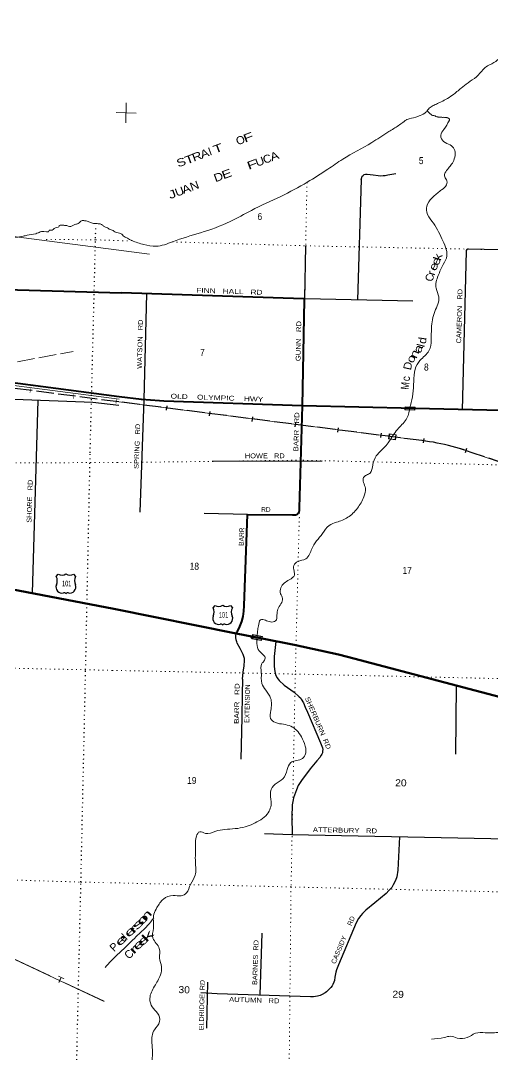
# Model space of a CAD drawing. Header units: feet. Extents: x -739708 to -488887, y 188754 to 379550.
# Drawn here: x -556316 to -544530, y 212849 to 238674 of the extents above; entities that cross this region are included whole.
import ezdxf
from ezdxf.enums import TextEntityAlignment as Align

# ---------------------------------------------------------------- set-up
doc = ezdxf.new("R2010")
doc.units = ezdxf.units.FT
doc.header["$LTSCALE"] = 73
doc.header["$PDMODE"] = 32
doc.header["$PDSIZE"] = 36.5
doc.linetypes.add('DOTTED', pattern=[1.5, 0.3, -1.2])
doc.linetypes.add('LONG_DASHED', pattern=[7.5, 6, -1.5])
for name, color, linetype, lineweight in [('16', 7, 'Continuous', 25), ('20', 7, 'Continuous', 70), ('26', 7, 'Continuous', 40), ('29', 7, 'Continuous', 25), ('34', 7, 'Continuous', 13), ('39', 7, 'Continuous', 13), ('4', 7, 'Continuous', 13), ('46', 7, 'Continuous', 13), ('57', 7, 'Continuous', 13), ('6', 7, 'DOTTED', 25), ('61', 7, 'Continuous', 13), ('63', 7, 'Continuous', 25), ('7', 7, 'DOTTED', 13)]:
    doc.layers.add(name, color=color, linetype=linetype, lineweight=lineweight)
for name, color, linetype in [('27', 7, 'Continuous'), ('30', 7, 'Continuous'), ('41', 7, 'Continuous'), ('55', 7, 'Continuous')]:
    doc.layers.add(name, color=color, linetype=linetype)

msp = doc.modelspace()

# ---------------------------------------------------------------- linework, layer by layer
at = {"layer": '16'}
for p, q in [((-555428.67, 224790.19), (-555377.36, 224848.95)), ((-555185.6, 224854.92), (-555185.88, 224854.72)), ((-554993.51, 224849.04), (-554942.12, 224790.19)), ((-551509.21, 224006.11), (-551457.9, 224064.87)), ((-551266.14, 224070.84), (-551266.42, 224070.64)), ((-551074.05, 224064.96), (-551022.66, 224006.11))]:
    msp.add_line(p, q, dxfattribs=at)
for centre, radius, start, end in [((-555621.65, 224679.56), 222.05, 332.97043, 29.75871), ((-555286.28, 225006.61), 182.07, 239.97227, 303.45418), ((-555084.5, 225006.11), 181.52, 236.33975, 300.08743), ((-555084.51, 225006.61), 182.07, 236.54582, 236.59441), ((-554749.15, 224679.56), 222.05, 150.24129, 207.02957), ((-555282.46, 224524.66), 151.42, 159.09177, 283.81923), ((-555088.34, 224524.66), 151.42, 256.18077, 20.90823), ((-551702.19, 223895.48), 222.05, 332.97043, 29.75871), ((-551366.82, 224222.53), 182.07, 239.97227, 303.45418), ((-551165.04, 224222.03), 181.52, 236.33975, 300.08743), ((-551165.05, 224222.53), 182.07, 236.54582, 236.59441), ((-550829.69, 223895.48), 222.05, 150.24129, 207.02957), ((-551363, 223740.58), 151.42, 159.09177, 283.81923), ((-551168.88, 223740.58), 151.42, 256.18077, 20.90823)]:
    msp.add_arc(centre, radius, start, end, dxfattribs=at)
for centre, major_axis, start_param, end_param in [((-555227.12, 224325.84), (-19.56, 51.67), 4.95877769, 6.28318531), ((-555143.67, 224325.84), (19.56, 51.67), 0, 1.32637542), ((-551307.66, 223541.76), (-19.56, 51.67), 4.95877769, 6.28318531), ((-551224.21, 223541.76), (19.56, 51.67), 0, 1.32637542)]:
    msp.add_ellipse(centre, major_axis=major_axis, ratio=0.929097, start_param=start_param, end_param=end_param, dxfattribs=at)
at = {"layer": '20'}
for p, q in [((-553988.66, 223976.99), (-558303.02, 224804.79)), ((-550929.05, 223365.89), (-553988.66, 223976.99))]:
    msp.add_line(p, q, dxfattribs=at)
msp.add_lwpolyline([(-541452.89, 221012.44), (-548147.24, 222783.17), (-548376.53, 222840.47), (-549483.16, 223077.44), (-550284.63, 223237.33), (-550929.05, 223365.89)], dxfattribs=at)
at = {"layer": '26'}
for points in [[(-559895.05, 230185.17), (-559894.58, 230213), (-559864, 232046), (-553793.09, 231873.92)], [(-549273.71, 229050.18), (-549273.6, 229054.21), (-549221.37, 231697.66), (-549220.87, 231722.55), (-549249.17, 231723.46), (-553793.09, 231873.92)], [(-553857.36, 229278.45), (-558928.06, 229945.97), (-559223.74, 229992.71), (-559793.89, 230153.35), (-559895.05, 230185.17)], [(-549273.71, 229050.18), (-549281.74, 229050.37), (-552741.81, 229169.17), (-552845.88, 229172.38), (-553294.64, 229207.85), (-553857.36, 229278.45)], [(-550929.05, 223365.89), (-550910.79, 223396.61), (-550899.22, 223416.07), (-550839.44, 223535.6), (-550792.49, 223660.72), (-550758.87, 223790.07), (-550738.95, 223922.22), (-550732.96, 224055.72), (-550732.75, 224059.99), (-550643.54, 226337.15), (-549525.66, 226325.51), (-549474.57, 226324.4), (-549461.34, 226325), (-549448.24, 226326.98), (-549435.43, 226330.32), (-549423.03, 226334.97), (-549411.18, 226340.9), (-549400.02, 226348.04), (-549389.67, 226356.3), (-549380.24, 226365.59), (-549371.83, 226375.83), (-549364.54, 226386.88), (-549358.44, 226398.64), (-549353.61, 226410.97), (-549350.09, 226423.74), (-549347.92, 226436.81), (-549347.4, 226442.69), (-549345.18, 226502.67), (-549273.71, 229050.18)], [(-541283.1, 228872.37), (-543951.45, 228926.4), (-546458, 228984.7), (-549273.71, 229050.18)]]:
    msp.add_lwpolyline(points, dxfattribs=at)
at = {"layer": '29'}
for p, q in [((-547803.25, 234709.91), (-547901.48, 231693.77)), ((-549194.65, 233049.49), (-549221, 231716.18)), ((-541190.01, 232871.41), (-545124.32, 232966.14)), ((-545183.34, 232913.5), (-545282.49, 228947.09)), ((-555886.43, 229194.41), (-556029.43, 224368.55)), ((-551533.99, 227669.65), (-548780.48, 227675.69)), ((-550643.54, 226337.15), (-551726.81, 226362.11)), ((-545429.54, 222066.11), (-545451.8, 220347.64)), ((-549537.23, 218780.13), (-549534.06, 218343.7)), ((-550292.37, 215874.14), (-550340.71, 214334.18)), ((-551644.35, 214654.39), (-551671.26, 213498.86)), ((-551409.44, 214364.15), (-551814.86, 214385.29)), ((-549070.46, 214287.9), (-551409.44, 214364.15))]:
    msp.add_line(p, q, dxfattribs=at)
for points in [[(-547803.25, 234709.91), (-547792.98, 234755.11), (-547778.35, 234788.04), (-547760.07, 234808.16), (-547728.99, 234831.94), (-547701.57, 234839.26), (-547655.86, 234837.43), (-547504.12, 234819.14), (-547379.79, 234802.67), (-547319.46, 234799.01), (-547259.13, 234802.67), (-547204.28, 234809.99), (-547138.46, 234819.14), (-546943.93, 234859.5)], [(-553174.63, 231850.7), (-553236.11, 229210.94), (-553335.87, 226396.52)], [(-546512.98, 231665.51), (-549207.44, 231722.12), (-549224.17, 231722.66)], [(-559286.21, 229097.01), (-559008, 229284), (-558932, 229308), (-558649, 229302), (-554515, 229141), (-553862.6, 229067.07)], [(-550773.15, 222224.61), (-550755.82, 222399.78), (-550733.88, 222557.11), (-550726.56, 222692.49), (-550723.83, 222737.31), (-550729.31, 222766.58), (-550759.47, 222842.51), (-550832.6, 222988.87), (-550902.08, 223124.25), (-550917.62, 223156.26), (-550930.42, 223203.83), (-550938.64, 223266.95), (-550937.73, 223304.45), (-550929.05, 223365.89)], [(-549942.27, 223163.89), (-549977.88, 222790.37), (-549978.8, 222626.63), (-549977.88, 222541.56), (-549966, 222416.24), (-549944.97, 222340.32), (-549912.07, 222265.31), (-549884.64, 222221.4), (-549857.22, 222190.3), (-549732.89, 222073.21), (-549484.25, 221893.93), (-549352.61, 221780.5), (-549325.19, 221753.06), (-549303.25, 221720.12), (-549250.23, 221626.82), (-549205.29, 221525.18)], [(-550773.15, 222224.61), (-550780.29, 221845.63), (-550791.9, 221260.76), (-550812.02, 220224.12)], [(-549205.29, 221525.18), (-549147.83, 221400.09), (-548821.07, 220629.58)], [(-548821.07, 220629.58), (-548777.18, 220504.89), (-548768.95, 220462.81), (-548769.86, 220424.4), (-548776.26, 220385.06), (-548790.89, 220346.64), (-548804.6, 220320.12), (-548840.7, 220265.69), (-548913.83, 220177.87), (-549078.37, 219983.95), (-549301.42, 219691.23), (-549377.76, 219568.2), (-549425.74, 219460.72), (-549495.22, 219259.48), (-549509.4, 219205.96), (-549528.13, 219080.19), (-549537.23, 218780.13)], [(-550225.12, 218366.28), (-549537.1, 218344.22), (-544154.11, 218235.17), (-538811.89, 218104.88), (-534818.03, 217991.76)], [(-546852.74, 218285.83), (-546889.48, 217451.5), (-546916.9, 217281.35), (-546947.99, 217188.05), (-547004.66, 217083.77), (-547043.06, 217019.74), (-547114.36, 216941.07), (-547182.01, 216866.06), (-547467.22, 216631.89), (-547686.61, 216448.94), (-547770.71, 216364.79), (-547818.24, 216313.57), (-547873.09, 216240.39), (-547935.26, 216134.28), (-548374.04, 215087.82), (-548425.23, 214956.09), (-548440.78, 214898.45), (-548461.8, 214780.47), (-548475.52, 214691.72), (-548488.31, 214653.3), (-548512.99, 214597.52), (-548532.19, 214561.83), (-548566.93, 214517.92), (-548630, 214451.16), (-548674.8, 214411.81), (-548704.05, 214386.2), (-548783.57, 214341.39), (-548832.03, 214322.17), (-548900.58, 214304.8), (-548996.57, 214289.24), (-549070.46, 214287.9)]]:
    msp.add_lwpolyline(points, dxfattribs=at)
msp.add_arc((-545134.82, 232918.5), 48.78, 77.57232, 185.88413, dxfattribs=at)
at = {"layer": '34', "linetype": 'LONG_DASHED'}
msp.add_line((-560167.04, 229460.63), (-555006.77, 230410.03), dxfattribs=at)
at = {"layer": '34'}
msp.add_line((-553862.97, 229147.87), (-546288.04, 228182.73), dxfattribs=at)
for points in [[(-553093.13, 232844.44), (-559192.25, 233635.13), (-559550.77, 233656.63), (-560204.09, 233646.29)], [(-553853.28, 229217.47), (-559952.25, 230008.1)], [(-545171.22, 227927.21), (-545034.8, 227880.19), (-533307.68, 223936.33)]]:
    msp.add_lwpolyline(points, dxfattribs=at)
msp.add_arc((-546941.45, 222758.4), 5463.55, 71.09459, 83.13134, dxfattribs=at)
at = {"layer": '39'}
for points in [[(-543430.75, 238674.35), (-543787.6, 238414.14), (-543884.98, 238328.12), (-543993.21, 238216.17), (-544093.88, 238085.82), (-544215.42, 237931.85), (-544316.55, 237785.36), (-544443.39, 237657.79), (-544650.68, 237542.66), (-544760.28, 237452.96), (-544928.99, 237274.11), (-545137.31, 237122.66), (-545306.71, 236990.27), (-545521.77, 236814.79), (-545698.67, 236702.82), (-545842.07, 236632.27), (-545954.68, 236579.01), (-546061.29, 236523.55), (-546144.37, 236443.17), (-546188.36, 236387.91), (-546334.07, 236307.34), (-546444.49, 236260.07), (-546658.85, 236206.79), (-546677.47, 236197.82)], [(-546161.43, 236420.94), (-546126.28, 236386.92), (-546094.53, 236358.58), (-546068.46, 236338.17), (-546049.18, 236322.3), (-546028.77, 236307.56), (-546009.5, 236303.02), (-545973.22, 236298.49), (-545949.41, 236289.42), (-545930.13, 236279.21), (-545905.19, 236270.14), (-545882.51, 236266.74), (-545858.7, 236263.34), (-545809.95, 236262.2), (-545772.53, 236258.8), (-545738.52, 236259.94), (-545709.04, 236257.67), (-545678.42, 236254.27), (-545658.01, 236248.6), (-545638.74, 236242.93), (-545617.2, 236232.72), (-545606.99, 236221.39), (-545602.46, 236200.98), (-545603.59, 236190.77), (-545606.76, 236176.54), (-545609.81, 236171.73)], [(-553757.79, 233300.14), (-553538.22, 233182.79), (-553234.57, 233080.89), (-552933.59, 233037.57), (-552518.22, 233150.99), (-551824.47, 233374.97), (-551079.09, 233654.24), (-550551.12, 233934.53), (-549814.16, 234284.61), (-549153.62, 234638.5), (-548640.72, 234963.53), (-548268.49, 235213.14), (-547544.06, 235630.1), (-547143.48, 235887.12), (-546906.54, 236032.94), (-546677.47, 236197.82)], [(-545609.81, 236171.73), (-545740.6, 235957.4), (-545818.52, 235809.9), (-545747.64, 235654.91), (-545582.55, 235568.34), (-545484.29, 235465.17), (-545511.88, 235144.99), (-545671.89, 234930.8), (-545727.36, 234796.9), (-545675.23, 234700.86), (-545674.21, 234571.7), (-545795.85, 234449.43), (-546001.06, 234282.7), (-546148.48, 234090.41), (-546169.22, 233891.13), (-546039.53, 233668.19), (-545788.08, 233226.51), (-545700.46, 233012.61), (-545665.14, 232799.93), (-545754.68, 232586.12), (-545882.03, 232304.58), (-545935.69, 231989.04), (-545866.21, 231773.55), (-545967.27, 231410.69), (-546051.49, 230992.97), (-546056.43, 230694.46), (-546112.93, 230429.43), (-546338.09, 230184.47), (-546461.19, 229966.88), (-546493.3, 229657.42), (-546575.71, 229058.06), (-546585.53, 229023.92)], [(-553757.79, 233300.14), (-553791.81, 233337.69), (-553845.89, 233362.67), (-553916.23, 233377.83), (-553966.28, 233402.76), (-554006.16, 233433.57), (-554100.46, 233465.21), (-554124.37, 233485.72), (-554216.56, 233523.37), (-554268.36, 233566.45), (-554326.42, 233595.52), (-554431.13, 233603.15), (-554469.4, 233605.73), (-554565.8, 233631.35), (-554656.04, 233664.94), (-554706.32, 233673.76), (-554734.45, 233680.23), (-554782.85, 233678.94), (-554880.62, 233607.89), (-554961.65, 233580.91), (-555097.4, 233532.58), (-555163.6, 233555.74), (-555220, 233558.6), (-555264.26, 233565.31), (-555355.27, 233544.52), (-555353.34, 233538.45), (-555446.6, 233501.57), (-555568.47, 233436.93), (-555604.78, 233435.46), (-555604.87, 233429.42), (-555792.65, 233408.06), (-555855.53, 233380.81), (-555877.82, 233373.08), (-555938.59, 233351.84), (-556156.84, 233314.83), (-556253.96, 233290.11), (-556429.73, 233262.53), (-556552.94, 233246.25), (-556695.92, 233256.46), (-556786.45, 233269.9), (-556923.8, 233251.82), (-557030.96, 233229.25), (-557238.69, 233222.31), (-557311.54, 233203.25), (-557398.32, 233196.5), (-557551.16, 233222.97), (-557577.36, 233223.36), (-557764.77, 233228.19), (-557847.61, 233215.33), (-557982.68, 233215.34), (-558047.35, 233204.23), (-558119.99, 233199.27), (-558228.17, 233247.23), (-558294.2, 233282.47), (-558438.69, 233328.96), (-558506.67, 233368.25), (-558643.15, 233410.59), (-558737.29, 233454.31), (-558807.66, 233467.45), (-559065.41, 233487.44), (-559081.26, 233507.82), (-559141.26, 233540.96), (-559229.8, 233552.36), (-559257.99, 233554.79), (-559374.87, 233558.56), (-559507.63, 233578.68), (-559640.55, 233588.74), (-559656.78, 233580.92), (-559796.08, 233566.9), (-559947.72, 233534.93), (-560020.4, 233527.95), (-560050.58, 233532.43), (-560052.67, 233526.42), (-560054.61, 233532.5), (-560110.95, 233539.39), (-560112.89, 233545.46), (-560336.49, 233556.87), (-560346.52, 233561.04), (-560380.78, 233561.56), (-560416.77, 233582.25), (-560475.05, 233595.21), (-560484.96, 233607.44), (-560603.22, 233655.55), (-560795.85, 233718.87), (-560939.97, 233791.54), (-560989.77, 233834.59), (-561097.78, 233894.63), (-561206.02, 233938.56), (-561273.58, 234008.06), (-561447.62, 234103.33), (-561461.64, 234109.59), (-561549.45, 234173.35), (-561647.52, 234223.18), (-561689.22, 234268.12), (-561760.98, 234325.6), (-561860.94, 234385.51), (-561978.32, 234496.06)], [(-546585.53, 229023.92), (-546665.63, 228741.35), (-546874.83, 228489.96), (-547078.42, 228209.02)], [(-547078.42, 228209.02), (-547153.76, 228096.94), (-547428.47, 227798.65), (-547518.15, 227578.79), (-547583.35, 227372.48), (-547675.12, 227322.15), (-547747, 227261.28), (-547745.89, 227136.15), (-547702.94, 226991.89), (-547740.12, 226778.88), (-547901.82, 226492.09), (-548140.63, 226265.6), (-548423.33, 226143.04), (-548606.4, 226062.56), (-548774.18, 225860.65), (-549040.71, 225481.47), (-549096.22, 225345.55), (-549193.66, 225224.74), (-549386.37, 225162.63), (-549489.42, 225060.11), (-549484.56, 224922.79), (-549472.78, 224823.65), (-549602.32, 224707.62), (-549814.36, 224506.74), (-549821.91, 224355.59), (-549770.26, 224239.37), (-549811.59, 224107.17), (-549889.23, 223971.77), (-549910.77, 223824.97), (-549944.38, 223678.46), (-550075.88, 223651.25), (-550201.71, 223694.54), (-550320.33, 223701.33), (-550374.06, 223555.29), (-550395.37, 223418.58), (-550403.5, 223316.58)], [(-550403.5, 223316.58), (-550415.28, 223168.84), (-550377.72, 222966.2), (-550263.83, 222842.48), (-550207.16, 222768.53), (-550237.54, 222674.4), (-550291.36, 222611.09), (-550302.52, 222391.41), (-550288.83, 222114.67), (-550192.07, 221946.96), (-550069.91, 221746.39), (-550067.03, 221437.61), (-550071.58, 221241.99), (-549949.18, 221138.26), (-549744.83, 221095.17), (-549564.76, 221046.6), (-549420.13, 220946.38), (-549301.19, 220780.18), (-549207.85, 220552.02), (-549203, 220327.94), (-549306.1, 220223.4), (-549460.01, 220184.61), (-549563.81, 220136.58), (-549654.42, 219963.15), (-549764.45, 219733.67), (-549958.8, 219600.98), (-550071.97, 219409.91), (-550055.66, 219159.34), (-550153.39, 218852.9), (-550315.88, 218705.35)], [(-550315.88, 218705.35), (-550702.47, 218530.73), (-551215.35, 218465.98), (-551441.89, 218420.81), (-551700.76, 218370.33), (-551840.77, 218409.9), (-551925.9, 218298.89), (-551945.39, 218067.31), (-551949.12, 217647.71), (-551954.67, 217322.98), (-552070.69, 217095.66), (-552172.3, 216882.13), (-552306.89, 216808.59), (-552507.97, 216819.31), (-552747.66, 216728.04), (-552909.64, 216515.91), (-552985.88, 216354.25), (-553000.09, 216003.49), (-553010.07, 215747.48), (-552926.46, 215620.43), (-552850.85, 215495.59), (-552844.37, 215255.33), (-552795.06, 215038.29), (-552823.95, 214835.17), (-552971.57, 214548.05), (-553087.36, 214244.05), (-553025.85, 214032.78), (-552894.55, 213878.4), (-552843.09, 213667.36), (-552974.7, 213462.59), (-553036.59, 213139.18), (-553022.01, 212900.75), (-553015.06, 212593.89), (-552993.65, 212389.61), (-553070.07, 212306.64), (-553176.53, 212317.19), (-553236.24, 212260.06), (-553283.66, 212125.98), (-553385.78, 211977.02), (-553355.09, 211824.98), (-553297.27, 211627.92), (-553425.88, 211465.45), (-553549.43, 211347.26), (-553525.43, 211167.13), (-553479.78, 210966.31), (-553557.1, 210758.27), (-553827.76, 210288.38), (-553874.38, 210101.82), (-553863.17, 209891.71), (-553802.55, 209555.36), (-553834.57, 209390.65), (-553830.88, 209289.68), (-553745.44, 209154.52), (-553637.69, 208940.16), (-553655.49, 208781.17), (-553693.36, 208624.67), (-553660.94, 208460.48), (-553549.35, 208324.71), (-553434.28, 208251.42), (-553380.1, 208157.34), (-553395.37, 208020.49), (-553354.67, 207866.2), (-553213.27, 207713.6), (-553058.1, 207633.32), (-552993.4, 207472.41), (-552976.1, 207264.18), (-552891.65, 207086.68), (-552754.41, 207014.88), (-552620.44, 206888.69), (-552590.19, 206631.73), (-552640.18, 206386.73), (-552668.7, 206199.75), (-552577.73, 206129.03), (-552503.1, 206048.6), (-552494.6, 205895.06), (-552480.2, 205735.32), (-552291.87, 205523.12), (-552134.73, 205440.77), (-552074.52, 205259.8), (-552123.15, 205160.04), (-552213.47, 205085.47), (-552201.83, 204980.28), (-552146.15, 204863.97), (-552198.76, 204766.33), (-552339.1, 204705.02), (-552436.31, 204594.29), (-552445.3, 204467.38), (-552543.27, 204331.98), (-552619.93, 204261.99), (-552694.28, 204150.34), (-552679.91, 204105.36), (-552616.98, 204011.34), (-552499.53, 203954.13), (-552305.3, 203822.49), (-552165.25, 203611.41), (-551950.11, 203340.07), (-551764.07, 203115.81)], [(-535202.95, 217931.93), (-535203.4, 217788.92), (-535282.78, 217578.9), (-535447.89, 217405.18), (-535714.5, 217195.49), (-536074.94, 216933.5), (-536343.46, 216727.88), (-536636.18, 216607.57), (-537018.4, 216620.5), (-537301.98, 216633.14), (-537523.37, 216549.51), (-537795.41, 216366.17), (-538035.72, 216161.92), (-538241.39, 216061.78), (-538375, 215943.83), (-538522.04, 215854.43), (-538703.16, 215598.36), (-538951.09, 215499.2), (-539206.17, 215438.55), (-539478.62, 215323.82), (-539769, 215217.58), (-540072.09, 215170.15), (-540340.8, 215043.23), (-540692.68, 214803.24), (-540877.43, 214736.91), (-541086.15, 214592.46), (-541239.74, 214394.26), (-541391.98, 214254.54), (-541872.04, 213870.23), (-542110.56, 213829.37), (-542541.82, 213897.91), (-542698.53, 213911.65), (-542814.87, 213843.73), (-542968.09, 213748.43), (-543298.04, 213671.36), (-543623.98, 213594.19), (-544010.56, 213506.33), (-544341.08, 213405.06), (-544705.85, 213389.33), (-544953.82, 213374.92), (-545155.61, 213268.64), (-545405.55, 213256.29), (-545575.69, 213298.59), (-545729.32, 213271.89), (-546052.45, 213228.97)], [(-552987.61, 216259.39), (-553145.61, 216065.39), (-553429.87, 215789.52), (-553786.25, 215442.69), (-554055.9, 215188.68), (-554205.35, 215018.66)]]:
    msp.add_spline(points, degree=3, dxfattribs=at)
at = {"layer": '4'}
for p, q in [((-553675.72, 236620.01), (-553687.75, 236120.16)), ((-553675.72, 236620.01), (-553687.75, 236120.16)), ((-553675.72, 236620.01), (-553687.75, 236120.16)), ((-553675.72, 236620.01), (-553687.75, 236120.16)), ((-553431.8, 236364.07), (-553931.66, 236376.1)), ((-553431.8, 236364.07), (-553931.66, 236376.1)), ((-553431.8, 236364.07), (-553931.66, 236376.1)), ((-553431.8, 236364.07), (-553931.66, 236376.1))]:
    msp.add_line(p, q, dxfattribs=at)
at = {"layer": '46'}
for p, q in [((-557036.55, 215491.88), (-555577.41, 214806.75)), ((-555212.63, 214635.46), (-554231.4, 214174.71))]:
    msp.add_line(p, q, dxfattribs=at)
msp.add_lwpolyline([(-584751.29, 225013.55), (-567737.26, 220515.75), (-554225.18, 214171.79)], dxfattribs=at)
at = {"layer": '55'}
msp.add_point((-550535.47, 223257.9), dxfattribs=at)
at = {"layer": '57'}
for p, q in [((-550540.12, 223233.33), (-550520.58, 223336.5)), ((-550540.12, 223233.33), (-550294.49, 223186.79)), ((-550520.58, 223336.5), (-550274.95, 223289.96)), ((-550274.95, 223289.96), (-550294.49, 223186.79))]:
    msp.add_line(p, q, dxfattribs=at)
msp.add_lwpolyline([(-550514.2, 223327.14), (-550284.3, 223283.58), (-550300.86, 223196.14), (-550530.76, 223239.7)], close=True, dxfattribs=at)
at = {"layer": '6'}
msp.add_lwpolyline([(-555109.8, 206511.8), (-554933.26, 211833.83), (-554809.65, 217152), (-554691.98, 222459.84), (-554578.8, 227878.77), (-554437.93, 233510.63)], dxfattribs=at)
at = {"layer": '61'}
for p, q in [((-546710.88, 229027.2), (-546460.98, 229020.19)), ((-546460.98, 229020.19), (-546463.08, 228945.22))]:
    msp.add_line(p, q, dxfattribs=at)
msp.add_lwpolyline([(-546463.08, 228945.22), (-546712.98, 228952.23), (-546710.88, 229027.2)], dxfattribs=at)
msp.add_lwpolyline([(-546704.76, 228960), (-546703.1, 229018.98), (-546469.19, 229012.41), (-546470.85, 228953.43)], close=True, dxfattribs=at)
at = {"layer": '63', "linetype": 'LONG_DASHED'}
msp.add_line((-553860.58, 229148.72), (-559698.49, 229905.52), dxfattribs=at)
at = {"layer": '63'}
for p, q in [((-552664.42, 229051.72), (-552678.4, 228942)), ((-551587.67, 228911.9), (-551601.65, 228802.18)), ((-550523.73, 228772.9), (-550537.71, 228663.18)), ((-549450.01, 228633.08), (-549463.99, 228523.36)), ((-548383.04, 228500.15), (-548397.02, 228390.43)), ((-547306.28, 228366.4), (-547320.26, 228256.68)), ((-546241.96, 228233.47), (-546256.7, 228123.84)), ((-545176.06, 227985.28), (-545211.3, 227880.43))]:
    msp.add_line(p, q, dxfattribs=at)
at = {"layer": '63', "lineweight": 13}
for p, q in [((-547120.73, 228223.01), (-547103.78, 228352.44)), ((-547103.78, 228352.44), (-546929.84, 228329.65)), ((-546946.79, 228200.23), (-546929.84, 228329.65)), ((-547120.67, 228223.54), (-546946.72, 228200.75))]:
    msp.add_line(p, q, dxfattribs=at)
at = {"layer": '63', "linetype": 'LONG_DASHED'}
msp.add_lwpolyline([(-533274.09, 223922.6), (-533297.51, 223931.49), (-533308.04, 223935.29), (-545035.15, 227879.14), (-545171.57, 227926.16), (-545262.18, 227956.62), (-545352.98, 227984.83), (-545444.33, 228011.5), (-545536.53, 228037.3), (-545628.93, 228060.86), (-545721.34, 228082.69), (-545814.62, 228103.67), (-545908.09, 228122.4), (-546001.58, 228139.41), (-546096.11, 228155.04), (-546190.15, 228168.77), (-546284.5, 228181.46), (-546288.13, 228181.63), (-553860.56, 229148.92)], dxfattribs=at)
at = {"layer": '63', "lineweight": 13}
msp.add_lwpolyline([(-547111.68, 228230.43), (-547096.88, 228343.46), (-546938.81, 228322.75), (-546953.61, 228209.72)], close=True, dxfattribs=at)
at = {"layer": '7'}
for p, q in [((-553533.18, 233180.21), (-553760.88, 233174.16)), ((-553898.11, 227633.42), (-560551.75, 227621.3)), ((-553550.53, 227637.96), (-553898.11, 227633.42))]:
    msp.add_line(p, q, dxfattribs=at)
for points in [[(-549159.74, 234634.88), (-549194.65, 233049.49), (-549315.36, 227693.22), (-549453.89, 222349.48), (-549559.62, 217031.21), (-549615.32, 211699.67), (-549725.41, 206320.01)], [(-553760.88, 233174.16), (-554448.02, 233199.69), (-555741.06, 233207.85)], [(-552529.83, 233147.33), (-549194.65, 233049.49), (-543849.9, 232941.33), (-538491.77, 232802.59), (-533139.11, 232688.19), (-528891.85, 232611.7)], [(-529903.12, 227239.26), (-533276.66, 227300.04), (-538617.95, 227470.67), (-543987.12, 227567.29), (-549315.36, 227693.22), (-553320.26, 227640.96)], [(-554026.69, 222441.34), (-554691.33, 222457.54), (-559701.01, 222559.56)], [(-554026.69, 222441.34), (-549453.89, 222349.48), (-544109.37, 222231.24), (-541701.42, 222173.42)], [(-578230.29, 217640.67), (-576000.63, 217661.85), (-570630.22, 217494.98), (-565271.08, 217410.22), (-560125.96, 217315.24), (-554811.27, 217151.59), (-554158.02, 217137.61)], [(-529607.42, 216541.04), (-533612.93, 216657.08), (-538834.93, 216769.68), (-544183.1, 216904.15), (-549559.62, 217031.21), (-554158.02, 217137.61)]]:
    msp.add_lwpolyline(points, dxfattribs=at)

# ---------------------------------------------------------------- texts
at = {"layer": '16', "width": 0.6}
for p in [(-555165.81, 224543.15), (-551246.34, 223759.07)]:
    msp.add_text('101', height=140, dxfattribs=at).set_placement(p, align=Align.CENTER)
at = {"layer": '27'}
for s, rotation, width, p in [('FINN   HALL   RD', 358.162, 1.3, (-551930.45, 231879.53)), ('GUNN   RD', 88.868, 1.2, (-549324.31, 230164.5)), ('OLD    OLYMPIC    HWY', 358.034, 1.3, (-552570.57, 229234.18)), ('BARR   RD', 88.393, 1.2, (-549380.09, 227914.54)), ('RD', 359.403, 0.8, (-550303.81, 226402.07)), ('BARR', 87.757, 0.95, (-550745.57, 225550.84))]:
    msp.add_text(s, height=120, rotation=rotation, dxfattribs=dict(at, width=width)).set_placement(p)
at = {"layer": '30'}
for s, rotation, width, p in [('CAMERON   RD', 88.568, 1.15, (-545311, 230607.8)), ('WATSON   RD', 88.666, 1.15, (-553288.32, 229975.46)), ('SPRING   RD', 87.97, 1.15, (-553367.74, 227473.58)), ('HOWE   RD', 0.126, 1.15, (-550713.16, 227741.45)), ('SHORE   RD', 88.303, 1.15, (-556047.34, 226127.5)), ('BARR   RD', 88.888, 1.25, (-550864.96, 221103.91)), ('SHERBURN  RD', 293.172, 1.15, (-549214.99, 221748.77)), ('ATTERBURY   RD', 358.839, 1.2, (-549015.96, 218403.68)), ('BARNES  RD', 88.202, 1.15, (-550407.38, 214577.99)), ('CASSIDY', 67.252, 1.05, (-548453.09, 215095.14)), ('ELDRIDGE  RD', 88.666, 1.1, (-551743.49, 213450.73)), ('AUTUMN   RD', 358.133, 1.2, (-551110.65, 214164.3))]:
    msp.add_text(s, height=120, rotation=rotation, dxfattribs=dict(at, width=width)).set_placement(p)
for s, rotation, p in [('EXTENSION', 88.888, (-550603.62, 221131.69)), ('RD', 67.252, (-548050.83, 216049.51))]:
    msp.add_text(s, height=120, rotation=rotation, dxfattribs=at).set_placement(p)
at = {"layer": '41'}
for s, rotation, width, p in [('O', 20.433, 1.05, (-550892.82, 235558.31)), ('F', 20.433, 1.55, (-550712.96, 235625.32)), ('T', 20.433, 1.45, (-551462.53, 235349.87)), ('T', 20.433, 1.45, (-552175.8, 235077.19)), ('R', 20.433, 1.25, (-551989.65, 235149.69)), ('A', 20.433, 1.2, (-551786.19, 235225.49)), ('U', 20.433, 1.15, (-550409.06, 235022.55)), ('C', 20.433, 1.1, (-550220.35, 235092.85)), ('A', 20.433, 1.2, (-550040.49, 235159.86)), ('S', 20.433, 1.3, (-552378.88, 235004.68)), ('F', 20.433, 1.55, (-550618.43, 234944.55)), ('D', 20.433, 1.2, (-551447.05, 234635.84)), ('E', 20.433, 1.4, (-551249.49, 234709.45)), ('U', 20.433, 1.15, (-552416.26, 234274.26)), ('A', 20.433, 1.2, (-552244.5, 234340.33)), ('N', 20.433, 1.15, (-552043.46, 234420.04)), ('J', 20.433, 1.4, (-552582.25, 234212.92)), ('k', 73.337, 1.25, (-545819.94, 232662.72)), ('e', 66.203, 1.3, (-545884.93, 232535.18)), ('r', 74.721, 1.2, (-545976.44, 232293.27)), ('e', 66.626, 1.3, (-545947.09, 232403.08)), ('C', 78.798, 0.95, (-546016.39, 232144.91)), ('d', 81.654, 1.1, (-546193.27, 230589.95)), ('n', 66.826, 1.4, (-546428.94, 230213.68)), ('a', 69.001, 1.3, (-546323.18, 230351.63)), ('D', 77.613, 1.05, (-546565.85, 229931.15)), ('o', 68.595, 1.25, (-546504.81, 230102.29)), ('M', 84.966, 0.85, (-546620.43, 229449.15)), ('c', 85.413, 0.95, (-546595.79, 229660.01)), ('n', 49.361, 1.95, (-553201.21, 216144.86)), ('s', 44.141, 2.3, (-553423.24, 215932.24)), ('o', 44.147, 2, (-553309.85, 216045.64)), ('e', 44.223, 2, (-553619.54, 215748.35)), ('r', 44.172, 2.25, (-553507.56, 215847.57)), ('k', 44.138, 2.25, (-553182.45, 215631.19)), ('e', 44.137, 2, (-553847.24, 215526.92)), ('e', 44.223, 2, (-553409.79, 215422.79)), ('e', 44.183, 2, (-553297.82, 215518.69)), ('r', 44.222, 2.25, (-553497.34, 215331.36))]:
    msp.add_text(s, height=200, rotation=rotation, dxfattribs=dict(at, width=width)).set_placement(p)
for s, rotation, p in [('I', 20.433, (-551585.15, 235300.96)), ('l', 75.583, (-546227.41, 230508.31)), ('d', 44.221, (-553735.14, 215636.01)), ('P', 43.278, (-553981.07, 215398.35)), ('C', 44.02, (-553611.21, 215211.72))]:
    msp.add_text(s, height=200, rotation=rotation, dxfattribs=at).set_placement(p)
at = {"layer": '46', "width": 1.4}
msp.add_text('T', height=151.1, rotation=334.847, dxfattribs=at).set_placement((-555363.69, 214641.22), align=Align.CENTER)
at = {"layer": '63'}
for rotation, p in [(352.551, (-556081.37, 229381.88)), (352.55, (-555001.63, 229229.17)), (352.55, (-553934.96, 229109.44))]:
    msp.add_text('I', height=110.8, rotation=rotation, dxfattribs=at).set_placement(p, align=Align.CENTER)
at = {"layer": '7'}
for s, width, p in [('5', 0.9, (-546368.75, 235092.28)), ('6', 0.9, (-550398.58, 233696.24)), ('7', 0.9, (-551835.17, 230298.93)), ('8', 0.9, (-546239.13, 229933.73)), ('18', 0.9, (-552095.06, 224958.68)), ('17', 0.9, (-546777.41, 224855.12)), ('19', 0.9, (-552158.2, 219607.33)), ('20', 1.1, (-546959.26, 219548.34)), ('30', 1.1, (-552375.38, 214379.67)), ('29', 1.1, (-547028.71, 214264.44))]:
    msp.add_text(s, height=175, rotation=358.668, dxfattribs=dict(at, width=width)).set_placement(p)

doc.saveas('drawing.dxf')
